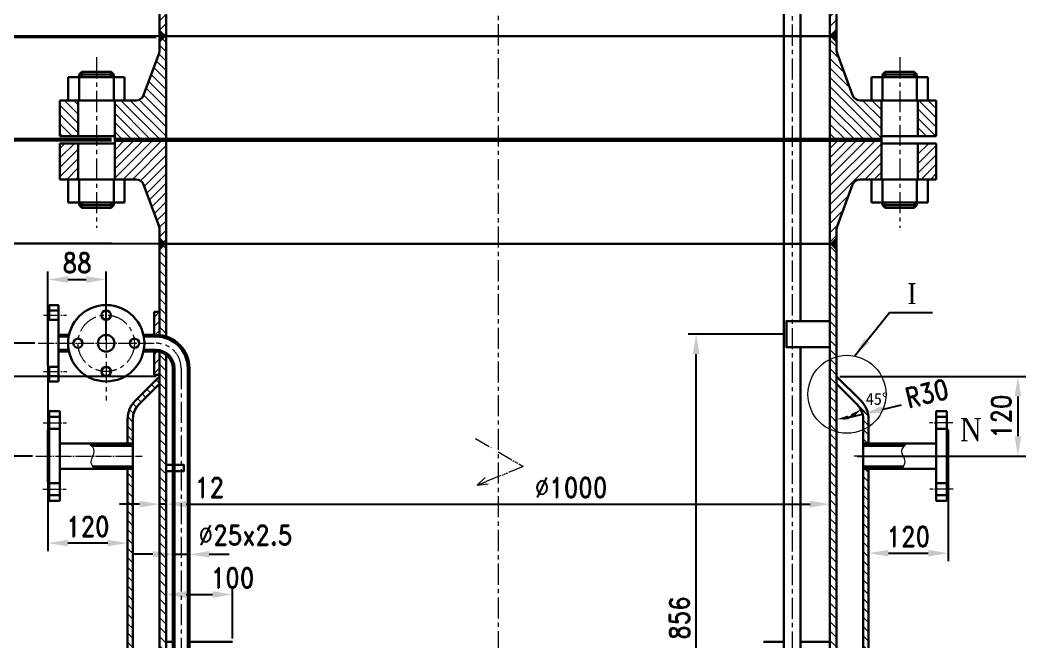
# Model space of a CAD drawing. Header units: millimetres. Extents: x 26918 to 78580, y -35580 to -8334.
# Drawn here: x 27753 to 29268, y -11186 to -10249 of the extents above; entities that cross this region are included whole.
import ezdxf

# ---------------------------------------------------------------- set-up
doc = ezdxf.new("R2010")
doc.units = ezdxf.units.MM
doc.header["$MEASUREMENT"] = 0
for name, pattern in [('ACAD_ISO04W100', [30, 24, -3, 0, -3]), ('ACAD_ISO05W100', [36, 24, -3, 0, -3, 0, -3, 0, -3]), ('CENTER', [50.8, 31.75, -6.35, 6.35, -6.35])]:
    doc.linetypes.add(name, pattern=pattern)
for name, color, linetype, lineweight in [('fqg1.2', 1, 'ACAD_ISO04W100', 20), ('fqg1.4', 3, 'Continuous', 30), ('中心线层', 1, 'CENTER', 13), ('假想线', 4, 'ACAD_ISO05W100', 20), ('粗实线', 3, 'Continuous', 30), ('细实线', 7, 'Continuous', 20)]:
    doc.layers.add(name, color=color, linetype=linetype, lineweight=lineweight)
doc.layers.add('LAYERDIM', color=1, linetype='Continuous')
doc.layers.add('MAINLINE', color=3, linetype='Continuous')
doc.styles.get("Standard").update_dxf_attribs({"font": 'SIMFANG.TTF'})
doc.styles.add('STYLE1', font='TIMES.TTF', dxfattribs={"height": 18})
doc.styles.add('SZ', font='romand.shx', dxfattribs={"width": 0.85, "bigfont": 'hztxt.shx'})
doc.dimstyles.new('BZ1', dxfattribs={"dimtxt": 30, "dimasz": 30, "dimexe": 12, "dimexo": 5, "dimgap": 10, "dimtad": 1, "dimdec": 0, "dimzin": 0, "dimdsep": 46, "dimtxsty": 'SZ', "dimcen": 5, "dimadec": 0, "dimazin": 0, "dimtfac": 0.05, "dimtdec": 0, "dimtmove": 2, "dimatfit": 3, "dimfxl": 1, "dimtolj": 1, "dimtzin": 0, "dimarcsym": 0})
doc.dimstyles.new('BZ1$2', dxfattribs={"dimscale": 1.2, "dimtxt": 15, "dimasz": 15, "dimexe": 5, "dimexo": 0.4, "dimgap": 5, "dimtad": 1, "dimtih": 1, "dimtoh": 1, "dimdec": 0, "dimzin": 0, "dimdsep": 46, "dimtxsty": 'SZ', "dimcen": 5, "dimadec": 0, "dimazin": 0, "dimtfac": 1.666667, "dimtdec": 4, "dimtmove": 2, "dimatfit": 3, "dimfxl": 1, "dimtolj": 1, "dimtzin": 0, "dimarcsym": 0})
pattern_1 = [(45, (331.977, -1238.953), (-7.0710678, 7.0710678), [])]
pattern_2 = [(135, (331.977, -1238.953), (-7.0710678, -7.0710678), [])]

# ---------------------------------------------------------------- blocks, each defined once
blk = doc.blocks.new('*D39')
at = {"layer": 'Defpoints', "color": 0}
for p in [(27565.5, -10586.2), (28472.8, -10586.2), (27962.8, -11786.2)]:
    blk.add_point(p, dxfattribs=at)
at = {"layer": '细实线', "color": 0, "lineweight": -2}
for p, q in [((28467.8, -10586.2), (27553.5, -10586.2)), ((27565.5, -11756.2), (27565.5, -10616.2)), ((27957.8, -11786.2), (27553.5, -11786.2))]:
    blk.add_line(p, q, dxfattribs=at)
at = {"layer": '细实线', "color": 0}
for points in [[(27560.5, -10616.2), (27570.5, -10616.2), (27565.5, -10586.2)], [(27560.5, -11756.2), (27570.5, -11756.2), (27565.5, -11786.2)]]:
    blk.add_solid(points, dxfattribs=at)
at = {"layer": '细实线', "color": 0, "insert": (27540.5, -11186.2), "char_height": 30, "attachment_point": 5, "rotation": 90, "style": 'SZ'}
blk.add_mtext('\\A1;1200', dxfattribs=at)
blk = doc.blocks.new('*D41')
at = {"layer": 'Defpoints', "color": 0}
for p in [(28072.8, -11114.7), (27972.8, -11186.2), (28072.8, -11186.2)]:
    blk.add_point(p, dxfattribs=at)
at = {"layer": '细实线', "color": 0, "lineweight": -2}
for p, q in [((27972.8, -11181.2), (27972.8, -11102.7)), ((28072.8, -11181.2), (28072.8, -11102.7)), ((28002.8, -11114.7), (28042.8, -11114.7))]:
    blk.add_line(p, q, dxfattribs=at)
at = {"layer": '细实线', "color": 0}
for points in [[(28002.8, -11109.7), (28002.8, -11119.7), (27972.8, -11114.7)], [(28042.8, -11109.7), (28042.8, -11119.7), (28072.8, -11114.7)]]:
    blk.add_solid(points, dxfattribs=at)
at = {"layer": '细实线', "color": 0, "insert": (28072.8, -11089.7), "char_height": 30, "attachment_point": 5, "style": 'SZ'}
blk.add_mtext('\\A1;100', dxfattribs=at)
blk = doc.blocks.new('*D44')
at = {"layer": 'Defpoints', "color": 0}
for p in [(27974, -10273.3), (27727.9, -10428.2), (27895.3, -10428.2)]:
    blk.add_point(p, dxfattribs=at)
at = {"layer": '细实线', "color": 0, "lineweight": -2}
for p, q in [((27969, -10273.3), (27715.9, -10273.3)), ((27727.9, -10303.3), (27727.9, -10398.2)), ((27890.3, -10428.2), (27715.9, -10428.2))]:
    blk.add_line(p, q, dxfattribs=at)
at = {"layer": '细实线', "color": 0}
for points in [[(27722.9, -10303.3), (27732.9, -10303.3), (27727.9, -10273.3)], [(27722.9, -10398.2), (27732.9, -10398.2), (27727.9, -10428.2)]]:
    blk.add_solid(points, dxfattribs=at)
at = {"layer": '细实线', "color": 0, "insert": (27702.9, -10350.8), "char_height": 30, "attachment_point": 5, "rotation": 90, "style": 'SZ'}
blk.add_mtext('\\A1;155', dxfattribs=at)
blk = doc.blocks.new('*D45')
at = {"layer": 'Defpoints', "color": 0}
for p in [(27895.3, -10431.2), (27727.9, -10585.8), (27895.3, -10585.8)]:
    blk.add_point(p, dxfattribs=at)
at = {"layer": '细实线', "color": 0, "lineweight": -2}
for p, q in [((27890.3, -10431.2), (27715.9, -10431.2)), ((27727.9, -10461.2), (27727.9, -10555.8)), ((27890.3, -10585.8), (27715.9, -10585.8))]:
    blk.add_line(p, q, dxfattribs=at)
at = {"layer": '细实线', "color": 0}
for points in [[(27722.9, -10461.2), (27732.9, -10461.2), (27727.9, -10431.2)], [(27722.9, -10555.8), (27732.9, -10555.8), (27727.9, -10585.8)]]:
    blk.add_solid(points, dxfattribs=at)
at = {"layer": '细实线', "color": 0, "insert": (27702.9, -10508.5), "char_height": 30, "attachment_point": 5, "rotation": 90, "style": 'SZ'}
blk.add_mtext('\\A1;155', dxfattribs=at)
blk = doc.blocks.new('*D46')
at = {"layer": 'Defpoints', "color": 0}
for p in [(27962.8, -10233.2), (27727.9, -10275.5), (27962.8, -10275.5)]:
    blk.add_point(p, dxfattribs=at)
at = {"layer": '细实线', "color": 0, "lineweight": -2}
for p, q in [((27727.9, -10203.2), (27727.9, -10173.2)), ((27957.8, -10233.2), (27715.9, -10233.2)), ((27727.9, -10233.2), (27727.9, -10275.5)), ((27957.8, -10275.5), (27715.9, -10275.5)), ((27727.9, -10305.5), (27727.9, -10335.5))]:
    blk.add_line(p, q, dxfattribs=at)
at = {"layer": '细实线', "color": 0}
for points in [[(27722.9, -10203.2), (27732.9, -10203.2), (27727.9, -10233.2)], [(27722.9, -10305.5), (27732.9, -10305.5), (27727.9, -10275.5)]]:
    blk.add_solid(points, dxfattribs=at)
at = {"layer": '细实线', "color": 0, "insert": (27685.9, -10254.3), "char_height": 30, "attachment_point": 5, "rotation": 90, "style": 'SZ'}
blk.add_mtext('\\A1;25', dxfattribs=at)
blk = doc.blocks.new('*D47')
at = {"layer": 'Defpoints', "color": 0}
for p in [(28472.8, -10586.2), (27727.9, -10736.2), (27780.1, -10736.2)]:
    blk.add_point(p, dxfattribs=at)
at = {"layer": '细实线', "color": 0, "lineweight": -2}
for p, q in [((28467.8, -10586.2), (27715.9, -10586.2)), ((27727.9, -10616.2), (27727.9, -10706.2)), ((27775.1, -10736.2), (27715.9, -10736.2))]:
    blk.add_line(p, q, dxfattribs=at)
at = {"layer": '细实线', "color": 0}
for points in [[(27722.9, -10616.2), (27732.9, -10616.2), (27727.9, -10586.2)], [(27722.9, -10706.2), (27732.9, -10706.2), (27727.9, -10736.2)]]:
    blk.add_solid(points, dxfattribs=at)
at = {"layer": '细实线', "color": 0, "insert": (27702.9, -10661.2), "char_height": 30, "attachment_point": 5, "rotation": 90, "style": 'SZ'}
blk.add_mtext('\\A1;150', dxfattribs=at)
blk = doc.blocks.new('*D48')
at = {"layer": 'Defpoints', "color": 0}
for p in [(28472.8, -10586.2), (27634.3, -10786.2), (27962.8, -10786.2)]:
    blk.add_point(p, dxfattribs=at)
at = {"layer": '细实线', "color": 0, "lineweight": -2}
for p, q in [((28467.8, -10586.2), (27622.3, -10586.2)), ((27634.3, -10616.2), (27634.3, -10756.2)), ((27957.8, -10786.2), (27622.3, -10786.2))]:
    blk.add_line(p, q, dxfattribs=at)
at = {"layer": '细实线', "color": 0}
for points in [[(27629.3, -10616.2), (27639.3, -10616.2), (27634.3, -10586.2)], [(27629.3, -10756.2), (27639.3, -10756.2), (27634.3, -10786.2)]]:
    blk.add_solid(points, dxfattribs=at)
at = {"layer": '细实线', "color": 0, "insert": (27609.3, -10686.2), "char_height": 30, "attachment_point": 5, "rotation": 90, "style": 'SZ'}
blk.add_mtext('\\A1;200', dxfattribs=at)
blk = doc.blocks.new('*D49')
at = {"layer": 'Defpoints', "color": 0}
for p in [(27962.8, -10786.2), (27634.3, -10906.2), (27776.3, -10906.2)]:
    blk.add_point(p, dxfattribs=at)
at = {"layer": '细实线', "color": 0, "lineweight": -2}
for p, q in [((27957.8, -10786.2), (27622.3, -10786.2)), ((27634.3, -10816.2), (27634.3, -10876.2)), ((27771.3, -10906.2), (27622.3, -10906.2))]:
    blk.add_line(p, q, dxfattribs=at)
at = {"layer": '细实线', "color": 0}
for points in [[(27629.3, -10816.2), (27639.3, -10816.2), (27634.3, -10786.2)], [(27629.3, -10876.2), (27639.3, -10876.2), (27634.3, -10906.2)]]:
    blk.add_solid(points, dxfattribs=at)
at = {"layer": '细实线', "color": 0, "insert": (27609.3, -10846.2), "char_height": 30, "attachment_point": 5, "rotation": 90, "style": 'SZ'}
blk.add_mtext('\\A1;120', dxfattribs=at)
blk = doc.blocks.new('*D50')
at = {"layer": 'Defpoints', "color": 0}
for p in [(27794.8, -10736.2), (27914.8, -10925.2), (27794.8, -11037.3)]:
    blk.add_point(p, dxfattribs=at)
at = {"layer": '细实线', "color": 0, "lineweight": -2}
for p, q in [((27794.8, -10741.2), (27794.8, -11049.3)), ((27914.8, -10930.2), (27914.8, -11049.3)), ((27884.8, -11037.3), (27824.8, -11037.3))]:
    blk.add_line(p, q, dxfattribs=at)
at = {"layer": '细实线', "color": 0}
for points in [[(27824.8, -11032.3), (27824.8, -11042.3), (27794.8, -11037.3)], [(27884.8, -11032.3), (27884.8, -11042.3), (27914.8, -11037.3)]]:
    blk.add_solid(points, dxfattribs=at)
at = {"layer": '细实线', "color": 0, "insert": (27854.8, -11012.3), "char_height": 30, "attachment_point": 5, "style": 'SZ'}
blk.add_mtext('\\A1;120', dxfattribs=at)
blk = doc.blocks.new('*D51')
at = {"layer": 'Defpoints', "color": 0}
for p in [(29150.8, -10906.2), (29030.8, -10925.2), (29150.8, -11052.5)]:
    blk.add_point(p, dxfattribs=at)
at = {"layer": '细实线', "color": 0, "lineweight": -2}
for p, q in [((29150.8, -10911.2), (29150.8, -11064.5)), ((29030.8, -10930.2), (29030.8, -11064.5)), ((29060.8, -11052.5), (29120.8, -11052.5))]:
    blk.add_line(p, q, dxfattribs=at)
at = {"layer": '细实线', "color": 0}
for points in [[(29060.8, -11047.5), (29060.8, -11057.5), (29030.8, -11052.5)], [(29120.8, -11047.5), (29120.8, -11057.5), (29150.8, -11052.5)]]:
    blk.add_solid(points, dxfattribs=at)
at = {"layer": '细实线', "color": 0, "insert": (29090.8, -11027.5), "char_height": 30, "attachment_point": 5, "style": 'SZ'}
blk.add_mtext('\\A1;120', dxfattribs=at)
blk = doc.blocks.new('*D53')
at = {"layer": 'Defpoints', "color": 0}
for p in [(27972.8, -10978.6), (28972.8, -10978.6), (28972.8, -10978.6)]:
    blk.add_point(p, dxfattribs=at)
at = {"layer": '细实线', "color": 0, "lineweight": -2}
for p, q in [((28972.8, -10973.6), (28972.8, -10966.6)), ((27972.8, -10983.6), (27972.8, -10990.6)), ((28002.8, -10978.6), (28942.8, -10978.6))]:
    blk.add_line(p, q, dxfattribs=at)
at = {"layer": '细实线', "color": 0}
for points in [[(28002.8, -10973.6), (28002.8, -10983.6), (27972.8, -10978.6)], [(28942.8, -10973.6), (28942.8, -10983.6), (28972.8, -10978.6)]]:
    blk.add_solid(points, dxfattribs=at)
at = {"layer": '细实线', "color": 0, "insert": (28582.8, -10953.6), "char_height": 30, "attachment_point": 5, "style": 'SZ'}
blk.add_mtext('\\A1;%%c1000', dxfattribs=at)
blk = doc.blocks.new('*D54')
at = {"layer": 'Defpoints', "color": 0}
for p in [(27962.8, -10978.6), (27962.8, -10978.6), (27972.8, -10978.6)]:
    blk.add_point(p, dxfattribs=at)
at = {"layer": '细实线', "color": 0, "lineweight": -2}
for p, q in [((27962.8, -10973.6), (27962.8, -10966.6)), ((27972.8, -10973.6), (27972.8, -10966.6)), ((27932.8, -10978.6), (27902.8, -10978.6)), ((27972.8, -10978.6), (27962.8, -10978.6)), ((28002.8, -10978.6), (28032.8, -10978.6))]:
    blk.add_line(p, q, dxfattribs=at)
at = {"layer": '细实线', "color": 0}
for points in [[(27932.8, -10973.6), (27932.8, -10983.6), (27962.8, -10978.6)], [(28002.8, -10973.6), (28002.8, -10983.6), (27972.8, -10978.6)]]:
    blk.add_solid(points, dxfattribs=at)
at = {"layer": '细实线', "color": 0, "insert": (28038.1, -10953.4), "char_height": 30, "attachment_point": 5, "style": 'SZ'}
blk.add_mtext('\\A1;12', dxfattribs=at)
blk = doc.blocks.new('*D60')
at = {"layer": 'Defpoints', "color": 0}
for p in [(28982.8, -10786.2), (29008.8, -10906.2), (29255.9, -10906.2)]:
    blk.add_point(p, dxfattribs=at)
at = {"layer": '细实线', "color": 0, "lineweight": -2}
for p, q in [((28987.8, -10786.2), (29267.9, -10786.2)), ((29255.9, -10816.2), (29255.9, -10876.2)), ((29013.8, -10906.2), (29267.9, -10906.2))]:
    blk.add_line(p, q, dxfattribs=at)
at = {"layer": '细实线', "color": 0}
for points in [[(29250.9, -10816.2), (29260.9, -10816.2), (29255.9, -10786.2)], [(29250.9, -10876.2), (29260.9, -10876.2), (29255.9, -10906.2)]]:
    blk.add_solid(points, dxfattribs=at)
at = {"layer": '细实线', "color": 0, "insert": (29230.9, -10846.2), "char_height": 30, "attachment_point": 5, "rotation": 90, "style": 'SZ'}
blk.add_mtext('\\A1;120', dxfattribs=at)
blk = doc.blocks.new('*D61')
at = {"layer": 'Defpoints', "color": 0}
for p in [(28982.8, -10586.2), (28982.8, -10797.5), (29014, -10828.7), (28996.6, -10849.1), (28982.8, -11811.2)]:
    blk.add_point(p, dxfattribs=at)
at = {"layer": '细实线', "color": 0, "lineweight": -2}
blk.add_line((29014.4, -10829.1), (29024.8, -10839.5), dxfattribs=at)
blk.add_arc((28982.8, -10797.5), 53.4, 289.4162, 295.5838, dxfattribs=at)
at = {"layer": '细实线', "color": 0}
for points in [[(29001.1, -10850.8), (29000.1, -10844.9), (28982.8, -10850.9)], [(29004.1, -10843.2), (29007.6, -10848.1), (29020.6, -10835.2)]]:
    blk.add_solid(points, dxfattribs=at)
at = {"layer": '细实线', "color": 0, "insert": (29043.4, -10820.1), "char_height": 18, "attachment_point": 5}
blk.add_mtext('\\A1;45°', dxfattribs=at)
blk = doc.blocks.new('*D62')
at = {"layer": 'Defpoints', "color": 0}
for p in [(29022, -10842.9), (28992.8, -10849.9)]:
    blk.add_point(p, dxfattribs=at)
at = {"layer": '细实线', "color": 0, "lineweight": -2}
for p, q in [((29051.2, -10835.9), (29080.3, -10828.9)), ((28992.8, -10849.9), (29022, -10842.9))]:
    blk.add_line(p, q, dxfattribs=at)
at = {"layer": '细实线', "color": 0}
blk.add_solid([(29050, -10831.1), (29052.3, -10840.8), (29022, -10842.9)], dxfattribs=at)
at = {"layer": '细实线', "color": 0, "insert": (29118.8, -10811.6), "char_height": 30, "attachment_point": 5, "rotation": 13.5086, "style": 'SZ'}
blk.add_mtext('\\A1;R30', dxfattribs=at)
blk = doc.blocks.new('*D63')
at = {"layer": 'Defpoints', "color": 0}
for p in [(27982.8, -11054.2), (28007.8, -11054.2), (28007.8, -11054.2)]:
    blk.add_point(p, dxfattribs=at)
at = {"layer": '细实线', "color": 0, "lineweight": -2}
for p, q in [((27982.8, -11049.2), (27982.8, -11042.2)), ((28007.8, -11049.2), (28007.8, -11042.2)), ((27952.8, -11054.2), (27922.8, -11054.2)), ((27982.8, -11054.2), (28007.8, -11054.2)), ((28037.8, -11054.2), (28067.8, -11054.2))]:
    blk.add_line(p, q, dxfattribs=at)
at = {"layer": '细实线', "color": 0}
for points in [[(27952.8, -11049.2), (27952.8, -11059.2), (27982.8, -11054.2)], [(28037.8, -11049.2), (28037.8, -11059.2), (28007.8, -11054.2)]]:
    blk.add_solid(points, dxfattribs=at)
at = {"layer": '细实线', "color": 0, "insert": (28092.3, -11025.3), "char_height": 30, "attachment_point": 5, "style": 'SZ'}
blk.add_mtext('\\A1;%%c25x2.5', dxfattribs=at)
blk = doc.blocks.new('*D64')
at = {"layer": 'Defpoints', "color": 0}
for p in [(27882.5, -10640.1), (27794.8, -10736.2), (27882.5, -10736.2)]:
    blk.add_point(p, dxfattribs=at)
at = {"layer": '细实线', "color": 0, "lineweight": -2}
for p, q in [((27794.8, -10731.2), (27794.8, -10628.1)), ((27882.5, -10731.2), (27882.5, -10628.1)), ((27824.8, -10640.1), (27852.5, -10640.1))]:
    blk.add_line(p, q, dxfattribs=at)
at = {"layer": '细实线', "color": 0}
for points in [[(27824.8, -10635.1), (27824.8, -10645.1), (27794.8, -10640.1)], [(27852.5, -10635.1), (27852.5, -10645.1), (27882.5, -10640.1)]]:
    blk.add_solid(points, dxfattribs=at)
at = {"layer": '细实线', "color": 0, "insert": (27838.7, -10615.1), "char_height": 30, "attachment_point": 5, "style": 'SZ'}
blk.add_mtext('\\A1;88', dxfattribs=at)
blk = doc.blocks.new('*D66')
at = {"layer": 'Defpoints', "color": 0}
for p in [(28771.2, -10722.4), (28907.2, -10722.4), (28903.2, -11578)]:
    blk.add_point(p, dxfattribs=at)
at = {"layer": '细实线', "color": 0, "lineweight": -2}
for p, q in [((28902.2, -10722.4), (28759.2, -10722.4)), ((28771.2, -11548), (28771.2, -10752.4)), ((28898.2, -11578), (28759.2, -11578))]:
    blk.add_line(p, q, dxfattribs=at)
at = {"layer": '细实线', "color": 0}
for points in [[(28766.2, -10752.4), (28776.2, -10752.4), (28771.2, -10722.4)], [(28766.2, -11548), (28776.2, -11548), (28771.2, -11578)]]:
    blk.add_solid(points, dxfattribs=at)
at = {"layer": '细实线', "color": 0, "insert": (28746.2, -11150.2), "char_height": 30, "attachment_point": 5, "rotation": 90, "style": 'SZ'}
blk.add_mtext('\\A1;856', dxfattribs=at)
blk = doc.blocks.new('*D73')
at = {"layer": 'Defpoints', "color": 0}
for p in [(27484.5, -9905), (28777.3, -9905), (28205.3, -12217.6)]:
    blk.add_point(p, dxfattribs=at)
at = {"layer": '细实线', "color": 0, "lineweight": -2}
for p, q in [((28772.3, -9905), (27472.5, -9905)), ((27484.5, -12187.6), (27484.5, -9935)), ((28200.3, -12217.6), (27472.5, -12217.6))]:
    blk.add_line(p, q, dxfattribs=at)
at = {"layer": '细实线', "color": 0}
for points in [[(27479.5, -9935), (27489.5, -9935), (27484.5, -9905)], [(27479.5, -12187.6), (27489.5, -12187.6), (27484.5, -12217.6)]]:
    blk.add_solid(points, dxfattribs=at)
at = {"layer": '细实线', "color": 0, "insert": (27459.5, -11061.3), "char_height": 30, "attachment_point": 5, "rotation": 90, "style": 'SZ'}
blk.add_mtext('\\A1;~2315', dxfattribs=at)

msp = doc.modelspace()

# ---------------------------------------------------------------- hatches: boundary and pattern name
at = {"layer": '粗实线'}
h = msp.add_hatch(dxfattribs=at)
h.set_pattern_fill('ANSI37', color=256, style=0)
h.set_pattern_definition([(315, (331.97657, -19620.42398), (-0.08838834765, -0.08838834765), []), (225, (331.97657, -19620.42398), (-0.08838834765, 0.08838834765), [])])
h.paths.add_polyline_path([(27962.8, -10281.2), (27962.8, -10273.2), (27970.8, -10273.2)])
h.paths.add_polyline_path([(27970.8, -10273.2), (27962.8, -10273.2), (27962.8, -10265.2)])
h = msp.add_hatch(dxfattribs=at)
h.set_pattern_fill('ANSI37', color=256, style=0)
h.set_pattern_definition([(225, (56613.66458, -19620.42398), (0.08838834765, -0.08838834765), []), (315, (56613.66458, -19620.42398), (0.08838834765, 0.08838834765), [])])
h.paths.add_polyline_path([(28982.8, -10281.2), (28982.8, -10273.2), (28974.8, -10273.2)])
h.paths.add_polyline_path([(28974.8, -10273.2), (28982.8, -10273.2), (28982.8, -10265.2)])
h = msp.add_hatch(dxfattribs=at)
h.set_pattern_fill('ANSI37', color=256, style=0)
h.set_pattern_definition([(45, (331.97657, -1238.95341), (-0.08838834765, 0.08838834765), []), (135, (331.97657, -1238.95341), (-0.08838834765, -0.08838834765), [])])
h.paths.add_polyline_path([(27962.8, -10586.2), (27970.8, -10586.2), (27962.8, -10578.2)])
h.paths.add_polyline_path([(27962.8, -10594.2), (27970.8, -10586.2), (27962.8, -10586.2)])
h = msp.add_hatch(dxfattribs=at)
h.set_pattern_fill('ANSI37', color=256, style=0)
h.set_pattern_definition([(135, (56613.66458, -1238.95341), (0.08838834765, 0.08838834765), []), (45, (56613.66458, -1238.95341), (0.08838834765, -0.08838834765), [])])
h.paths.add_polyline_path([(28982.8, -10578.2), (28982.8, -10586.2), (28974.8, -10586.2)])
h.paths.add_polyline_path([(28974.8, -10586.2), (28982.8, -10586.2), (28982.8, -10594.2)])
at = {"layer": '细实线'}
h = msp.add_hatch(dxfattribs=at)
h.set_pattern_fill('ANSI31', color=256, scale=80, style=0)
h.set_pattern_definition(pattern_1)
edge = h.paths.add_edge_path()
edge.add_ellipse((28472.8, -10233.2), major_axis=(-500, 0), ratio=0.5, start_angle=337.2753, end_angle=360, ccw=False)
edge.add_line((28011.6, -10136.6), (28006.5, -10127.2))
edge.add_spline(control_points=[(28006.5, -10127.2), (28000.9, -10133.7), (27995.8, -10140.2), (27984.4, -10157.1), (27978.6, -10167.5), (27969.8, -10188.7), (27966.6, -10199.6), (27963.5, -10218), (27962.8, -10225.6), (27962.8, -10233.2)], knot_values=[5.874279, 5.874279, 5.874279, 5.874279, 5.954737, 5.954737, 6.076873, 6.076873, 6.199009, 6.199009, 6.283185, 6.283185, 6.283185, 6.283185], degree=3, periodic=0)
edge.add_line((27962.8, -10233.2), (27972.8, -10233.2))
h.paths.add_polyline_path([(27972.8, -10233.2), (27962.8, -10233.2), (27962.8, -10265.2), (27970.8, -10273.2), (27972.8, -10273.2)])
edge = h.paths.add_edge_path()
edge.add_ellipse((28472.8, -10233.2), major_axis=(-500, 0), ratio=0.5, start_angle=273.0319, end_angle=305.1946, ccw=False)
edge.add_line((28446.4, -9983.5), (28446.4, -9973.5))
edge.add_spline(control_points=[(28446.4, -9973.5), (28432.2, -9973.9), (28418.1, -9974.6), (28377.7, -9977.4), (28351.6, -9980.2), (28300.7, -9987.9), (28275.8, -9992.8), (28227.8, -10004.5), (28204.8, -10011.3), (28181.8, -10019.3), (28180.8, -10019.6), (28179.8, -10020)], knot_values=[4.76478, 4.76478, 4.76478, 4.76478, 4.849046, 4.849046, 5.007002, 5.007002, 5.164958, 5.164958, 5.322914, 5.322914, 5.330398, 5.330398, 5.330398, 5.330398], degree=3, periodic=0)
edge.add_line((28179.8, -10020), (28184.6, -10028.9))
edge = h.paths.add_edge_path()
edge.add_spline(control_points=[(28715.5, -10004.2), (28714.6, -10004), (28713.8, -10003.8), (28689.5, -9997.2), (28665.1, -9991.8), (28614.8, -9983), (28589, -9979.6), (28542.5, -9975.4), (28521.9, -9974.2), (28501.2, -9973.6)], knot_values=[4.211752, 4.211752, 4.211752, 4.211752, 4.217222, 4.217222, 4.375178, 4.375178, 4.533134, 4.533134, 4.656162, 4.656162, 4.656162, 4.656162], degree=3, periodic=0)
edge.add_line((28501.2, -9973.6), (28501.2, -9983.6))
edge.add_ellipse((28472.8, -10233.2), major_axis=(-500, 0), ratio=0.5, start_angle=235.1841, end_angle=266.7462, ccw=False)
edge.add_line((28758.3, -10027.9), (28758.3, -10017.4))
edge.add_spline(control_points=[(28758.3, -10017.4), (28744.4, -10012.6), (28730.1, -10008.2), (28715.5, -10004.2)], knot_values=[4.112596, 4.112596, 4.112596, 4.112596, 4.211752, 4.211752, 4.211752, 4.211752], degree=3, periodic=0)
edge = h.paths.add_edge_path()
edge.add_spline(control_points=[(28874, -10072), (28863.3, -10065.1), (28852, -10058.5), (28839.7, -10052), (28839.3, -10051.8), (28839, -10051.6)], knot_values=[3.79923, 3.79923, 3.79923, 3.79923, 3.90131, 3.90131, 3.904202, 3.904202, 3.904202, 3.904202], degree=3, periodic=0)
edge.add_spline(control_points=[(28839, -10051.6), (28825.5, -10044.6), (28811.2, -10037.9), (28796.3, -10031.7)], knot_values=[3.904202, 3.904202, 3.904202, 3.904202, 4.018846, 4.018846, 4.018846, 4.018846], degree=3, periodic=0)
edge.add_line((28796.3, -10031.7), (28796.3, -10042.6))
edge.add_ellipse((28472.8, -10233.2), major_axis=(-500, 0), ratio=0.5, start_angle=210.5879, end_angle=229.6886, ccw=False)
edge.add_line((28903.2, -10106), (28903.2, -10093))
edge.add_spline(control_points=[(28903.2, -10093), (28899.3, -10089.8), (28895.1, -10086.7), (28885.5, -10079.6), (28879.8, -10075.8), (28874, -10072)], knot_values=[3.699537, 3.699537, 3.699537, 3.699537, 3.743354, 3.743354, 3.79923, 3.79923, 3.79923, 3.79923], degree=3, periodic=0)
edge = h.paths.add_edge_path()
edge.add_spline(control_points=[(28982.8, -10233.2), (28982.8, -10225.8), (28982.2, -10218.5), (28979.5, -10201.7), (28976.9, -10192.4), (28969.9, -10173.9), (28965.5, -10164.8), (28954.7, -10146.9), (28948.4, -10138.2), (28941.3, -10129.7)], knot_values=[3.141593, 3.141593, 3.141593, 3.141593, 3.223156, 3.223156, 3.328818, 3.328818, 3.43448, 3.43448, 3.540045, 3.540045, 3.540045, 3.540045], degree=3, periodic=0)
edge.add_spline(control_points=[(28941.3, -10129.7), (28941.3, -10129.7), (28941.3, -10129.7), (28937.2, -10124.9), (28932.9, -10120.1), (28928.2, -10115.5)], knot_values=[3.540045, 3.540045, 3.540045, 3.540045, 3.540142, 3.540142, 3.60031, 3.60031, 3.60031, 3.60031], degree=3, periodic=0)
edge.add_line((28928.2, -10115.5), (28928.2, -10130))
edge.add_ellipse((28472.8, -10233.2), major_axis=(-500, 0), ratio=0.5, start_angle=180, end_angle=204.377, ccw=False)
edge.add_line((28972.8, -10233.2), (28982.8, -10233.2))
h.paths.add_polyline_path([(28982.8, -10233.2), (28972.8, -10233.2), (28972.8, -10273.2), (28974.8, -10273.2), (28982.8, -10265.2)])
h = msp.add_hatch(dxfattribs=at)
h.set_pattern_fill('ANSI31', color=256, scale=80, angle=90, style=0)
h.set_pattern_definition(pattern_2)
h.paths.add_polyline_path([(27972.8, -10273.2), (27970.8, -10273.2), (27962.8, -10281.2), (27962.8, -10295, -0.088797), (27962.1, -10299.2), (27938.7, -10362.4, -0.313872), (27927.5, -10370.2), (27895.3, -10370.2), (27895.3, -10428.2), (27962.8, -10428.2), (27972.8, -10428.2)])
h.paths.add_polyline_path([(27840.3, -10370.2), (27812.8, -10370.2), (27812.8, -10424.2), (27840.3, -10424.2)])
h.paths.add_polyline_path([(29050.3, -10370.2), (29018.2, -10370.2, -0.313872), (29006.9, -10362.4), (28983.6, -10299.2, -0.088796), (28982.8, -10295), (28982.8, -10281.2), (28974.8, -10273.2), (28972.8, -10273.2), (28972.8, -10428.2), (29050.3, -10428.2), (29050.3, -10424.2)])
h.paths.add_polyline_path([(29132.8, -10370.2), (29105.3, -10370.2), (29105.3, -10424.2), (29132.8, -10424.2)])
h = msp.add_hatch(dxfattribs=at)
h.set_pattern_fill('ANSI31', color=256, scale=80, style=0)
h.set_pattern_definition(pattern_1)
h.paths.add_polyline_path([(27840.3, -10435.2), (27812.8, -10435.2), (27812.8, -10489.2), (27840.3, -10489.2)])
h.paths.add_polyline_path([(27972.8, -10431.2), (27895.3, -10431.2), (27895.3, -10435.2), (27895.3, -10489.2), (27927.5, -10489.2, -0.313872), (27938.7, -10497), (27962.1, -10560.2, -0.088797), (27962.8, -10564.3), (27962.8, -10578.2), (27970.8, -10586.2), (27972.8, -10586.2)])
h.paths.add_polyline_path([(29050.3, -10431.2), (28982.8, -10431.2), (28972.8, -10431.2), (28972.8, -10586.2), (28974.8, -10586.2), (28982.8, -10578.2), (28982.8, -10564.3, -0.088797), (28983.6, -10560.2), (29006.9, -10497, -0.313872), (29018.2, -10489.2), (29050.3, -10489.2)])
h.paths.add_polyline_path([(29132.8, -10435.2), (29105.3, -10435.2), (29105.3, -10489.2), (29132.8, -10489.2)])
h = msp.add_hatch(dxfattribs=at)
h.set_pattern_fill('ANSI31', color=256, scale=80, angle=90, style=0)
h.set_pattern_definition(pattern_2)
h.paths.add_polyline_path([(27972.8, -10586.2), (27970.8, -10586.2), (27962.8, -10594.2), (27962.8, -10723.9, -0.051176), (27972.8, -10726)])
h = msp.add_hatch(dxfattribs=at)
h.set_pattern_fill('ANSI31', color=256, scale=80, angle=90, style=0)
h.set_pattern_definition(pattern_2)
h.paths.add_polyline_path([(28982.8, -10594.2), (28974.8, -10586.2), (28972.8, -10586.2), (28972.8, -11786.2), (28982.8, -11786.2)])
h = msp.add_hatch(dxfattribs=at)
h.set_pattern_fill('ANSI31', color=256, scale=80, style=0)
h.set_pattern_definition(pattern_1)
h.paths.add_polyline_path([(27962.8, -10688.7), (27954.8, -10688.7), (27954.8, -10723.7), (27957.8, -10723.7, -0.025047), (27962.8, -10723.9)])
h = msp.add_hatch(dxfattribs=at)
h.set_pattern_fill('ANSI31', color=256, scale=80, style=0)
h.set_pattern_definition(pattern_1)
h.paths.add_polyline_path([(27962.8, -10749.2, 0.050382), (27957.8, -10748.7), (27954.8, -10748.7), (27954.8, -10783.7), (27962.8, -10783.7)])
h = msp.add_hatch(dxfattribs=at)
h.set_pattern_fill('ANSI31', color=256, scale=80, angle=90, style=0)
h.set_pattern_definition(pattern_2)
h.paths.add_polyline_path([(27972.8, -10753.7, 0.110988), (27962.8, -10749.2), (27962.8, -11225.8), (27972.8, -11227.8)])
h.paths.add_polyline_path([(27972.8, -11227.8), (27962.8, -11225.8), (27962.8, -11786.2), (27972.8, -11786.2)])
h = msp.add_hatch(dxfattribs=at)
h.set_pattern_fill('ANSI31', color=256, scale=80, angle=90, style=0)
h.set_pattern_definition(pattern_2)
h.paths.add_polyline_path([(27962.8, -10797.5), (27962.8, -10786.2), (27926, -10823.1, 0.198912), (27914.8, -10849.9), (27914.8, -10887.2), (27922.8, -10887.2), (27922.8, -10849.9, -0.198912), (27931.6, -10828.7)])
h.paths.add_polyline_path([(28982.8, -10786.2), (28982.8, -10797.5), (29014, -10828.7, -0.198912), (29022.8, -10849.9), (29022.8, -10887.2), (29030.8, -10887.2), (29030.8, -10849.9, 0.198912), (29019.7, -10823.1)])
h = msp.add_hatch(dxfattribs=at)
h.set_pattern_fill('ANSI31', color=256, scale=80, angle=90, style=0)
h.set_pattern_definition(pattern_2)
edge = h.paths.add_edge_path()
edge.add_line((27922.8, -10925.2), (27914.8, -10925.2))
edge.add_line((27914.8, -10925.2), (27914.8, -11811.2))
edge.add_spline(control_points=[(27914.8, -11811.2), (27914.8, -11816.5), (27915.1, -11821.8), (27916.1, -11833.4), (27916.9, -11839.8), (27919.3, -11852.3), (27920.9, -11858.5), (27924.5, -11870.7), (27926.6, -11876.7), (27932.3, -11890.7), (27936.1, -11898.7), (27944.2, -11913.2), (27948.4, -11919.9), (27961, -11938), (27970, -11948.9), (27990, -11969.8), (28001, -11979.7), (28024.4, -11998.5), (28037, -12007.3), (28069, -12027.5), (28089.1, -12038.3), (28131.9, -12057.9), (28154.6, -12066.7), (28202, -12082.5), (28226.7, -12089.3), (28252.8, -12095.3), (28253.3, -12095.4), (28253.8, -12095.5)], knot_values=[1.995875, 1.995875, 1.995875, 1.995875, 2.039407, 2.039407, 2.091553, 2.091553, 2.143699, 2.143699, 2.195845, 2.195845, 2.26719, 2.26719, 2.330614, 2.330614, 2.442715, 2.442715, 2.554815, 2.554815, 2.666916, 2.666916, 2.824051, 2.824051, 2.981185, 2.981185, 3.13832, 3.13832, 3.141593, 3.141593, 3.141593, 3.141593], degree=3, periodic=0)
edge.add_line((28253.8, -12095.5), (28253.8, -12087.3))
edge.add_spline(control_points=[(28253.8, -12087.3), (28235.3, -12083.1), (28217.1, -12078.3), (28176.2, -12065.9), (28153.8, -12057.9), (28111.3, -12040.1), (28091.2, -12030.3), (28056.8, -12010.7), (28042.1, -12001.2), (28014.8, -11980.9), (28002.1, -11970.2), (27981.8, -11949.9), (27973.6, -11940.6), (27958.8, -11921.3), (27952.2, -11911.2), (27940.8, -11890.3), (27936, -11879.5), (27929.8, -11860.8), (27927.7, -11853.1), (27924.6, -11837.5), (27923.6, -11829.6), (27922.9, -11818.2), (27922.8, -11814.7), (27922.8, -11811.2)], knot_values=[1.999531, 1.999531, 1.999531, 1.999531, 2.11491, 2.11491, 2.267846, 2.267846, 2.420782, 2.420782, 2.548507, 2.548507, 2.676233, 2.676233, 2.775973, 2.775973, 2.875714, 2.875714, 2.975455, 2.975455, 3.043554, 3.043554, 3.111654, 3.111654, 3.141593, 3.141593, 3.141593, 3.141593], degree=3, periodic=0)
edge.add_line((27922.8, -11811.2), (27922.8, -10925.2))
edge = h.paths.add_edge_path()
edge.add_line((29030.8, -10925.2), (29022.8, -10925.2))
edge.add_line((29022.8, -10925.2), (29022.8, -11811.2))
edge.add_spline(control_points=[(29022.8, -11811.2), (29022.8, -11814.7), (29022.7, -11818.2), (29022, -11829.6), (29021, -11837.5), (29017.9, -11853.1), (29015.9, -11860.8), (29009.6, -11879.5), (29004.8, -11890.3), (28993.5, -11911.2), (28986.9, -11921.3), (28972.1, -11940.6), (28963.9, -11949.9), (28943.5, -11970.2), (28930.9, -11980.9), (28903.6, -12001.2), (28888.8, -12010.7), (28854.4, -12030.3), (28834.4, -12040.1), (28791.9, -12057.9), (28769.5, -12065.9), (28728.5, -12078.3), (28710.4, -12083.1), (28691.8, -12087.3)], knot_values=[1.999531, 1.999531, 1.999531, 1.999531, 2.02947, 2.02947, 2.09757, 2.09757, 2.165669, 2.165669, 2.26541, 2.26541, 2.36515, 2.36515, 2.464891, 2.464891, 2.592617, 2.592617, 2.720342, 2.720342, 2.873278, 2.873278, 3.026214, 3.026214, 3.141593, 3.141593, 3.141593, 3.141593], degree=3, periodic=0)
edge.add_line((28691.8, -12087.3), (28691.8, -12095.5))
edge.add_spline(control_points=[(28691.8, -12095.5), (28692.4, -12095.4), (28692.9, -12095.3), (28718.9, -12089.3), (28743.7, -12082.5), (28791.1, -12066.7), (28813.7, -12057.9), (28856.5, -12038.3), (28876.7, -12027.5), (28908.6, -12007.3), (28921.2, -11998.5), (28944.7, -11979.7), (28955.6, -11969.8), (28975.6, -11948.9), (28984.7, -11938), (28997.2, -11919.9), (29001.4, -11913.2), (29009.5, -11898.7), (29013.3, -11890.7), (29019, -11876.7), (29021.1, -11870.7), (29024.8, -11858.5), (29026.3, -11852.3), (29028.7, -11839.8), (29029.6, -11833.4), (29030.6, -11821.8), (29030.8, -11816.5), (29030.8, -11811.2)], knot_values=[1.995875, 1.995875, 1.995875, 1.995875, 1.999148, 1.999148, 2.156282, 2.156282, 2.313417, 2.313417, 2.470552, 2.470552, 2.582653, 2.582653, 2.694753, 2.694753, 2.806854, 2.806854, 2.870278, 2.870278, 2.941623, 2.941623, 2.993769, 2.993769, 3.045915, 3.045915, 3.098061, 3.098061, 3.141593, 3.141593, 3.141593, 3.141593], degree=3, periodic=0)
edge.add_line((29030.8, -11811.2), (29030.8, -10925.2))

# ---------------------------------------------------------------- linework, layer by layer
at = {"layer": 'fqg1.2'}
for p, q in [((27788, -10693.7), (27822.5, -10693.7)), ((27780.1, -10736.2), (27957.8, -10736.2)), ((27788, -10778.7), (27823.1, -10778.7)), ((27787.7, -10856.2), (27822.9, -10856.2)), ((29157.9, -10856.2), (29122.8, -10856.2)), ((27776.3, -10906.2), (27936.8, -10906.2)), ((29169.3, -10906.2), (29008.8, -10906.2)), ((27787.2, -10956.2), (27822.4, -10956.2)), ((29158.4, -10956.2), (29123.3, -10956.2))]:
    msp.add_line(p, q, dxfattribs=at)
at = {"layer": 'fqg1.4'}
for p, q in [((27796.8, -10678.7), (27810.8, -10678.7)), ((27796.8, -10700.7), (27796.8, -10678.7)), ((27810.8, -10793.7), (27810.8, -10678.7)), ((27796.8, -10686.7), (27810.8, -10686.7)), ((27796.8, -10700.7), (27794.8, -10702.4)), ((27796.8, -10700.7), (27794.8, -10702.4)), ((27794.8, -10770), (27794.8, -10702.4)), ((27794.8, -10770), (27794.8, -10702.4)), ((27796.8, -10700.7), (27810.8, -10700.7)), ((27796.8, -10771.7), (27794.8, -10770)), ((27796.8, -10771.7), (27810.8, -10771.7)), ((27796.8, -10793.7), (27796.8, -10771.7)), ((27796.8, -10785.7), (27810.8, -10785.7)), ((27796.8, -10793.7), (27810.8, -10793.7)), ((27796.8, -10838.7), (27796.8, -10906.2)), ((27796.8, -10838.7), (27812.8, -10838.7)), ((27796.8, -10847.2), (27812.8, -10847.2)), ((27812.8, -10973.7), (27812.8, -10838.7)), ((29148.8, -10838.7), (29132.8, -10838.7)), ((29132.8, -10973.7), (29132.8, -10838.7)), ((29148.8, -10847.2), (29132.8, -10847.2)), ((29148.8, -10838.7), (29148.8, -10906.2)), ((27796.8, -10865.2), (27794.8, -10866.9)), ((27796.8, -10865.2), (27794.8, -10866.9)), ((27794.8, -10945.5), (27794.8, -10866.9)), ((27796.8, -10865.2), (27812.8, -10865.2)), ((29148.8, -10865.2), (29132.8, -10865.2)), ((29148.8, -10865.2), (29150.8, -10866.9)), ((29148.8, -10865.2), (29150.8, -10866.9)), ((29150.8, -10945.5), (29150.8, -10866.9)), ((27796.8, -10973.7), (27796.8, -10906.2)), ((29148.8, -10973.7), (29148.8, -10906.2)), ((27796.8, -10947.2), (27794.8, -10945.5)), ((27796.8, -10947.2), (27812.8, -10947.2)), ((29148.8, -10947.2), (29132.8, -10947.2)), ((29148.8, -10947.2), (29150.8, -10945.5)), ((27796.8, -10965.2), (27812.8, -10965.2)), ((29148.8, -10965.2), (29132.8, -10965.2)), ((27796.8, -10973.7), (27812.8, -10973.7)), ((29148.8, -10973.7), (29132.8, -10973.7))]:
    msp.add_line(p, q, dxfattribs=at)
at = {"layer": '中心线层'}
for p, q in [((28472.8, -9798.3), (28472.8, -12374.5)), ((28915.7, -10103.6), (28915.7, -11786.2)), ((27867.8, -10305.2), (27867.8, -10562.2)), ((29077.8, -10305.2), (29077.8, -10562.2)), ((27882.5, -10662.8), (27882.5, -10822.5)), ((27995.3, -10773.7), (27995.3, -11811.2))]:
    msp.add_line(p, q, dxfattribs=at)
msp.add_circle((27882.5, -10736.2), 42.5, dxfattribs=at)
msp.add_arc((27957.8, -10773.7), 37.5, 0, 90, dxfattribs=at)
at = {"layer": '假想线'}
for p, q in [((28438.8, -10879.9), (28463.9, -10894.5)), ((28472.8, -10899.7), (28510.8, -10921.7)), ((28510.8, -10921.7), (28441.3, -10950.2)), ((28441.3, -10950.2), (28453.4, -10938.3)), ((28441.3, -10950.2), (28455.2, -10944.4)), ((28441.3, -10950.2), (28457.7, -10948.2))]:
    msp.add_line(p, q, dxfattribs=at)
at = {"layer": '粗实线'}
for p, q in [((28903.2, -10093), (28903.2, -10742.4)), ((28928.2, -10115.5), (28928.2, -10702.8)), ((27962.8, -10295), (27962.8, -10233.2)), ((27972.8, -10586.2), (27972.8, -10233.2)), ((28972.8, -10586.2), (28972.8, -10233.2)), ((28982.8, -10295), (28982.8, -10233.2)), ((27970.8, -10273.2), (27962.8, -10265.2)), ((28974.8, -10273.2), (28982.8, -10265.2)), ((27962.8, -10273.2), (28472.8, -10273.2)), ((27962.8, -10273.2), (28472.8, -10273.2)), ((27962.8, -10281.2), (27970.8, -10273.2)), ((28982.8, -10273.2), (28472.8, -10273.2)), ((28982.8, -10273.2), (28472.8, -10273.2)), ((28982.8, -10281.2), (28974.8, -10273.2)), ((27962.1, -10299.2), (27938.7, -10362.4)), ((28983.6, -10299.2), (29006.9, -10362.4)), ((27841.8, -10331.2), (27845.8, -10327.2)), ((27841.8, -10331.2), (27893.8, -10331.2)), ((27841.8, -10331.2), (27841.8, -10370.2)), ((27845.8, -10335.2), (27845.8, -10327.2)), ((27845.8, -10327.2), (27889.8, -10327.2)), ((27893.8, -10331.2), (27889.8, -10327.2)), ((27889.8, -10335.2), (27889.8, -10327.2)), ((27893.8, -10331.2), (27893.8, -10370.2)), ((29051.8, -10331.2), (29055.8, -10327.2)), ((29103.8, -10331.2), (29051.8, -10331.2)), ((29051.8, -10331.2), (29051.8, -10370.2)), ((29099.8, -10327.2), (29055.8, -10327.2)), ((29055.8, -10335.2), (29055.8, -10327.2)), ((29103.8, -10331.2), (29099.8, -10327.2)), ((29099.8, -10335.2), (29099.8, -10327.2)), ((29103.8, -10331.2), (29103.8, -10370.2)), ((27825.3, -10335.2), (27910.3, -10335.2)), ((27825.3, -10370.2), (27825.3, -10335.2)), ((27910.3, -10370.2), (27910.3, -10335.2)), ((29120.3, -10335.2), (29035.3, -10335.2)), ((29035.3, -10370.2), (29035.3, -10335.2)), ((29120.3, -10370.2), (29120.3, -10335.2)), ((27812.8, -10370.2), (27812.8, -10424.2)), ((27812.8, -10370.2), (27927.5, -10370.2)), ((27840.3, -10370.2), (27840.3, -10424.2)), ((27895.3, -10370.2), (27927.5, -10370.2)), ((27895.3, -10370.2), (27895.3, -10428.2)), ((29050.3, -10370.2), (29018.2, -10370.2)), ((29132.8, -10370.2), (29018.2, -10370.2)), ((29050.3, -10370.2), (29050.3, -10428.2)), ((29105.3, -10370.2), (29105.3, -10424.2)), ((29132.8, -10370.2), (29132.8, -10424.2)), ((27812.8, -10424.2), (27895.3, -10424.2)), ((27812.8, -10489.2), (27812.8, -10435.2)), ((27812.8, -10435.2), (27895.3, -10435.2)), ((27840.3, -10489.2), (27840.3, -10435.2)), ((27895.3, -10424.2), (27895.3, -10428.2)), ((27895.3, -10431.2), (27895.3, -10428.2)), ((27895.3, -10428.2), (27895.3, -10431.2)), ((27895.3, -10428.2), (27972.8, -10428.2)), ((27895.3, -10428.2), (28472.8, -10428.2)), ((27895.3, -10428.2), (27962.8, -10428.2)), ((27895.3, -10431.2), (27895.3, -10428.2)), ((27895.3, -10428.2), (27895.3, -10431.2)), ((27895.3, -10431.2), (28472.8, -10431.2)), ((27895.3, -10431.2), (27962.8, -10431.2)), ((27895.3, -10431.2), (27972.8, -10431.2)), ((27895.3, -10489.2), (27895.3, -10431.2)), ((27895.3, -10435.2), (27895.3, -10431.2)), ((29050.3, -10428.2), (28472.8, -10428.2)), ((29050.3, -10431.2), (28472.8, -10431.2)), ((29050.3, -10428.2), (28972.8, -10428.2)), ((29050.3, -10431.2), (28972.8, -10431.2)), ((29050.3, -10428.2), (28982.8, -10428.2)), ((29050.3, -10431.2), (28982.8, -10431.2)), ((29132.8, -10424.2), (29050.3, -10424.2)), ((29050.3, -10424.2), (29050.3, -10428.2)), ((29050.3, -10428.2), (29050.3, -10431.2)), ((29050.3, -10431.2), (29050.3, -10428.2)), ((29050.3, -10428.2), (29050.3, -10431.2)), ((29050.3, -10431.2), (29050.3, -10428.2)), ((29050.3, -10435.2), (29050.3, -10431.2)), ((29050.3, -10489.2), (29050.3, -10431.2)), ((29132.8, -10435.2), (29050.3, -10435.2)), ((29105.3, -10489.2), (29105.3, -10435.2)), ((29132.8, -10489.2), (29132.8, -10435.2)), ((27812.8, -10489.2), (27927.5, -10489.2)), ((27825.3, -10489.2), (27825.3, -10524.2)), ((27841.8, -10528.2), (27841.8, -10489.2)), ((27893.8, -10528.2), (27893.8, -10489.2)), ((27895.3, -10489.2), (27927.5, -10489.2)), ((27910.3, -10489.2), (27910.3, -10524.2)), ((27962.1, -10560.2), (27938.7, -10497)), ((28983.6, -10560.2), (29006.9, -10497)), ((29132.8, -10489.2), (29018.2, -10489.2)), ((29050.3, -10489.2), (29018.2, -10489.2)), ((29035.3, -10489.2), (29035.3, -10524.2)), ((29051.8, -10528.2), (29051.8, -10489.2)), ((29103.8, -10528.2), (29103.8, -10489.2)), ((29120.3, -10489.2), (29120.3, -10524.2)), ((27825.3, -10524.2), (27910.3, -10524.2)), ((27841.8, -10528.2), (27893.8, -10528.2)), ((27841.8, -10528.2), (27845.8, -10532.2)), ((27845.8, -10524.2), (27845.8, -10532.2)), ((27889.8, -10524.2), (27889.8, -10532.2)), ((27893.8, -10528.2), (27889.8, -10532.2)), ((27972.8, -10523.2), (27972.8, -10726)), ((28972.8, -10523.2), (28972.8, -11811.2)), ((28972.8, -10523.2), (28972.8, -11811.2)), ((29120.3, -10524.2), (29035.3, -10524.2)), ((29051.8, -10528.2), (29055.8, -10532.2)), ((29103.8, -10528.2), (29051.8, -10528.2)), ((29055.8, -10524.2), (29055.8, -10532.2)), ((29099.8, -10524.2), (29099.8, -10532.2)), ((29103.8, -10528.2), (29099.8, -10532.2)), ((27845.8, -10532.2), (27889.8, -10532.2)), ((29099.8, -10532.2), (29055.8, -10532.2)), ((27962.8, -10564.3), (27962.8, -10586.2)), ((28982.8, -10564.3), (28982.8, -10586.2)), ((28982.8, -10564.3), (28982.8, -10586.2)), ((27962.8, -10578.2), (27970.8, -10586.2)), ((27962.8, -10586.2), (27962.8, -10723.9)), ((27962.8, -10586.2), (28472.8, -10586.2)), ((27970.8, -10586.2), (27962.8, -10594.2)), ((28982.8, -10586.2), (28472.8, -10586.2)), ((28982.8, -10578.2), (28974.8, -10586.2)), ((28974.8, -10586.2), (28982.8, -10594.2)), ((28982.8, -10586.2), (28982.8, -11811.2)), ((28982.8, -10586.2), (28982.8, -11811.2)), ((27954.8, -10688.7), (27962.8, -10688.7)), ((27954.8, -10688.7), (27954.8, -10723.9)), ((27810.8, -10723.7), (27826.4, -10723.7)), ((27810.8, -10726.2), (27825.9, -10726.2)), ((27938.6, -10723.7), (27957.8, -10723.7)), ((27939.1, -10726.2), (27957.8, -10726.2)), ((27810.8, -10746.2), (27825.9, -10746.2)), ((27810.8, -10748.7), (27826.4, -10748.7)), ((27938.6, -10748.7), (27957.8, -10748.7)), ((27939.1, -10746.2), (27957.8, -10746.2)), ((27954.8, -10748.7), (27954.8, -10783.7)), ((27962.8, -10749.2), (27962.8, -11811.2)), ((27972.8, -10753.7), (27972.8, -11811.2)), ((28903.2, -10742.4), (28903.2, -11642.4)), ((28928.2, -10742.1), (28928.2, -11558.4)), ((27962.8, -10786.2), (27926, -10823.1)), ((27954.8, -10783.7), (27962.8, -10783.7)), ((27982.8, -10773.7), (27982.8, -11811.2)), ((27985.3, -10773.7), (27985.3, -11811.2)), ((28005.3, -10773.7), (28005.3, -11811.2)), ((28007.8, -10773.7), (28007.8, -11811.2)), ((28982.8, -10786.2), (29019.7, -10823.1)), ((27962.8, -10797.5), (27931.6, -10828.7)), ((28982.8, -10797.5), (29014, -10828.7)), ((27914.8, -10849.9), (27914.8, -10887.2)), ((27922.8, -10849.9), (27922.8, -11811.2)), ((29022.8, -10849.9), (29022.8, -11811.2)), ((29030.8, -10849.9), (29030.8, -10887.2)), ((27812.8, -10887.2), (27922.8, -10887.2)), ((27860.6, -10890.7), (27922.8, -10890.7)), ((29132.8, -10887.2), (29022.8, -10887.2)), ((29085, -10890.7), (29022.8, -10890.7)), ((27862.2, -10921.7), (27922.8, -10921.7)), ((29083.5, -10921.7), (29022.8, -10921.7)), ((27812.8, -10925.2), (27922.8, -10925.2)), ((27914.8, -10925.2), (27914.8, -11811.2)), ((29132.8, -10925.2), (29022.8, -10925.2)), ((29030.8, -10925.2), (29030.8, -11811.2)), ((27982.8, -11186.2), (27972.8, -11186.2)), ((28072.8, -11186.2), (28007.8, -11186.2)), ((28872.8, -11186.2), (28903.2, -11186.2)), ((28928.2, -11186.2), (28972.8, -11186.2))]:
    msp.add_line(p, q, dxfattribs=at)
msp.add_lwpolyline([(28971.7, -10702.8), (28907.2, -10702.8), (28907.2, -10742.1), (28971.7, -10742.1)], dxfattribs=at)
msp.add_lwpolyline([(27972.8, -10919.6), (27999.5, -10919.6), (27999.5, -10928.7), (27972.8, -10928.7)], close=True, dxfattribs=at)
for centre, radius in [((27882.5, -10736.2), 57.5), ((27882.5, -10693.7), 7), ((27882.5, -10736.2), 12.5), ((27840, -10736.2), 7), ((27925, -10736.2), 7), ((27882.5, -10778.7), 7)]:
    msp.add_circle(centre, radius, dxfattribs=at)
for centre, radius, start, end in [((27950.8, -10295), 12, 339.7024, 0), ((28994.8, -10295), 12, 180, 200.2976), ((27927.5, -10358.2), 12, 270, 339.7024), ((29018.2, -10358.2), 12, 200.2976, 270), ((27927.5, -10501.2), 12, 20.2976, 90), ((29018.2, -10501.2), 12, 90, 159.7024), ((27950.8, -10564.3), 12, 0, 20.2976), ((28994.8, -10564.3), 12, 159.7024, 180), ((28994.8, -10564.3), 12, 159.7024, 180), ((27957.8, -10773.7), 50, 0, 90), ((27957.8, -10773.7), 47.5, 0, 90), ((27957.8, -10773.7), 27.5, 0, 90), ((27957.8, -10773.7), 25, 0, 90), ((27952.8, -10849.9), 38, 135, 180), ((27952.8, -10849.9), 30, 135, 180), ((28992.8, -10849.9), 30, 0, 45), ((28992.8, -10849.9), 38, 0, 45)]:
    msp.add_arc(centre, radius, start, end, dxfattribs=at)
at = {"layer": '细实线'}
msp.add_circle((28998.4, -10813.1), 58.8, dxfattribs=at)
for points in [[(27864.4, -10925.2), (27859.8, -10914.2), (27864.6, -10898.8), (27857.4, -10887.2)], [(29081.2, -10925.2), (29085.9, -10914.2), (29081, -10898.8), (29088.3, -10887.2)]]:
    msp.add_spline(points, degree=3, dxfattribs=at)

# ---------------------------------------------------------------- texts
at = {"layer": 'LAYERDIM', "style": 'STYLE1', "width": 0.85}
msp.add_text('I', height=31.5, dxfattribs=at).set_placement((29089.6, -10677.1))
at = {"layer": 'MAINLINE', "style": 'STYLE1', "width": 0.85}
msp.add_text('N', height=35, dxfattribs=at).set_placement((29168.8, -10883.9))

# ---------------------------------------------------------------- dimensions: what is measured, and where the dimension line sits
at = {"layer": '细实线'}
for base, p1, p2, text, picture, middle in [((27484.5, -9905), (28205.3, -12217.6), (28777.3, -9905), '~2315', '*D73', (27459.5, -11061.3)), ((27727.9, -10275.5), (27962.8, -10233.2), (27962.8, -10275.5), '25', '*D46', (27685.9, -10254.3))]:
    dim = msp.add_linear_dim(base=base, p1=p1, p2=p2, angle=90, text=text, dimstyle='BZ1', dxfattribs=at)
    dim.commit()
    dim.dimension.update_dxf_attribs({"geometry": picture, "text_midpoint": middle})
for base, p1, p2, picture, middle in [((27727.9, -10428.2), (27974, -10273.3), (27895.3, -10428.2), '*D44', (27702.9, -10350.8)), ((27727.9, -10585.8), (27895.3, -10431.2), (27895.3, -10585.8), '*D45', (27702.9, -10508.5)), ((27565.5, -10586.2), (27962.8, -11786.2), (28472.8, -10586.2), '*D39', (27540.5, -11186.2)), ((27634.3, -10786.2), (28472.8, -10586.2), (27962.8, -10786.2), '*D48', (27609.3, -10686.2)), ((27727.9, -10736.2), (28472.8, -10586.2), (27780.1, -10736.2), '*D47', (27702.9, -10661.2)), ((28771.2, -10722.4), (28903.2, -11578), (28907.2, -10722.4), '*D66', (28746.2, -11150.2)), ((27634.3, -10906.2), (27962.8, -10786.2), (27776.3, -10906.2), '*D49', (27609.3, -10846.2)), ((29255.9, -10906.2), (28982.8, -10786.2), (29008.8, -10906.2), '*D60', (29230.9, -10846.2))]:
    dim = msp.add_linear_dim(base=base, p1=p1, p2=p2, angle=90, dimstyle='BZ1', dxfattribs=at)
    dim.commit()
    dim.dimension.update_dxf_attribs({"geometry": picture, "text_midpoint": middle})
dim = msp.add_angular_dim_2l(base=(28996.6, -10849.1), line1=((28982.8, -10586.2), (28982.8, -11811.2)), line2=((28982.8, -10797.5), (29014, -10828.7)), dimstyle='BZ1$2', override={"dimtxsty": 'Standard'}, dxfattribs=at)
dim.commit()
dim.dimension.update_dxf_attribs({"geometry": '*D61', "text_midpoint": (29043.4, -10820.1), "dimtype": 162})
for base, p1, p2, picture, middle in [((27882.5, -10640.1), (27794.8, -10736.2), (27882.5, -10736.2), '*D64', (27838.7, -10615.1)), ((27794.8, -11037.3), (27914.8, -10925.2), (27794.8, -10736.2), '*D50', (27854.8, -11012.3)), ((29150.8, -11052.5), (29030.8, -10925.2), (29150.8, -10906.2), '*D51', (29090.8, -11027.5))]:
    dim = msp.add_linear_dim(base=base, p1=p1, p2=p2, dimstyle='BZ1', dxfattribs=at)
    dim.commit()
    dim.dimension.update_dxf_attribs({"geometry": picture, "text_midpoint": middle})
dim = msp.add_radius_dim(center=(28992.8, -10849.9), mpoint=(29022, -10842.9), dimstyle='BZ1', dxfattribs=at)
dim.commit()
dim.dimension.update_dxf_attribs({"geometry": '*D62', "text_midpoint": (29118.8, -10811.6), "dimtype": 164})
for base, p1, p2, text, picture, middle in [((27962.8, -10978.6), (27972.8, -10978.6), (27962.8, -10978.6), '12', '*D54', (28038.1, -10953.4)), ((28972.8, -10978.6), (27972.8, -10978.6), (28972.8, -10978.6), '%%c1000', '*D53', (28582.8, -10953.6)), ((28007.8, -11054.2), (27982.8, -11054.2), (28007.8, -11054.2), '%%c25x2.5', '*D63', (28092.3, -11025.3))]:
    dim = msp.add_linear_dim(base=base, p1=p1, p2=p2, text=text, dimstyle='BZ1', dxfattribs=at)
    dim.commit()
    dim.dimension.update_dxf_attribs({"geometry": picture, "text_midpoint": middle, "dimtype": 160})
dim = msp.add_linear_dim(base=(28072.8, -11114.7), p1=(27972.8, -11186.2), p2=(28072.8, -11186.2), dimstyle='BZ1', dxfattribs=at)
dim.commit()
dim.dimension.update_dxf_attribs({"geometry": '*D41', "text_midpoint": (28072.8, -11089.7), "dimtype": 160})

# ---------------------------------------------------------------- leaders
msp.add_leader([(29009.6, -10755.4), (29062.6, -10689.9), (29127.2, -10689.9)], dimstyle='BZ1', override={"dimgap": 10, "dimtad": 0}, dxfattribs=at)

doc.saveas('drawing.dxf')
